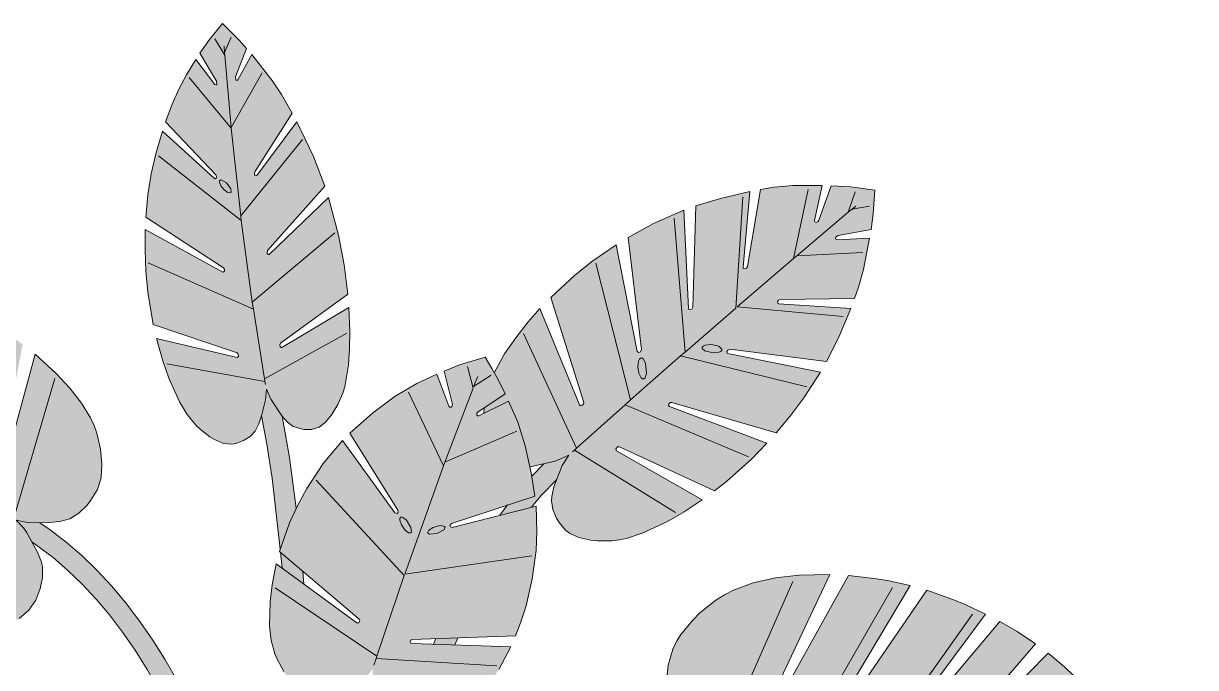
# Model space of a CAD drawing. Header units: millimetres. Extents: x -4 to 8794, y -6642 to 2653.
# Drawn here: x 463 to 1389, y 849 to 1358 of the extents above; entities that cross this region are included whole.
import ezdxf

# ---------------------------------------------------------------- set-up
doc = ezdxf.new("R2010")
doc.units = ezdxf.units.MM
doc.layers.add('VEG-HOJAS', color=117, linetype='Continuous', lineweight=18, true_color=0x2e5e38)
doc.layers.add('VEG-NERVIOS', color=115, linetype='Continuous', lineweight=9, true_color=0x528c5c)
doc.layers.add('VEG-RELLENO', color=253, linetype='Continuous', true_color=0x96c896)

# ---------------------------------------------------------------- blocks, each defined once
blk = doc.blocks.new('VEG_Monstera_ALZADO')
at = {"layer": 'VEG-RELLENO', "true_color": 0x63965c}
h = blk.add_hatch(color=83, dxfattribs=at)
h.dxf.hatch_style = 1
h.paths.add_polyline_path([(-76.2, 1357.7), (-57.1, 1337.8), (-65.9, 1315.6), (-65.6, 1313.1), (-64.8, 1312.7), (-64, 1313.2), (-53.1, 1333.1), (-36.8, 1312.5), (-29.6, 1301.6), (-21.2, 1286.9), (-50.7, 1240.4), (-51, 1238.9), (-50.6, 1237.6), (-49.7, 1237.2), (-49.1, 1237.6), (-17.4, 1279.9), (-4.2, 1252.7), (4.7, 1229.2), (-40.6, 1178.3), (-40.8, 1176), (-40.1, 1175.1), (-39.2, 1175.2), (7.6, 1220.2), (15.5, 1190.5), (20, 1167.1), (22.9, 1143.9), (-30.3, 1105.1), (-30.9, 1103.9), (-30.7, 1102.6), (-29.9, 1101.7), (-29.2, 1101.8), (23.7, 1133.2), (24.4, 1107.8), (23.9, 1094.3), (22.6, 1081.7), (20.4, 1070.7), (18.9, 1065.7), (12.8, 1052.5), (7.8, 1045.5), (2.7, 1040.5), (-2.8, 1037.7), (-8.9, 1036.8), (-17.7, 1038.3), (-22.6, 1040.7), (-27.1, 1045), (-31.2, 1050.4), (-38.1, 1061), (-41.5, 1068.9), (-42.2, 1060.3), (-45.4, 1047.8), (-47.4, 1041.3), (-50.3, 1035.5), (-54.4, 1031.5), (-59.6, 1028.1), (-65.7, 1025.8), (-72.1, 1025.3), (-78.8, 1027.1), (-86.1, 1031.1), (-89.9, 1033.7), (-97.3, 1040.4), (-104.1, 1048.7), (-110.2, 1058.8), (-118.6, 1077.4), (-123.4, 1091.1), (-128.4, 1108.8), (-64.6, 1093.9), (-63.6, 1094.6), (-63.7, 1096.5), (-64.6, 1097.5), (-131, 1119.9), (-134.1, 1137), (-136.1, 1153.6), (-137.2, 1170.4), (-137.4, 1187.6), (-137.2, 1194.8), (-75.9, 1161.3), (-74.7, 1161.9), (-74.6, 1163.2), (-75.4, 1164.7), (-136.8, 1204.7), (-135.1, 1222.2), (-132.5, 1238.9), (-128.5, 1255.7), (-123.6, 1272.5), (-82.5, 1235.2), (-81.8, 1234.9), (-81.1, 1235.5), (-80.9, 1236.8), (-81.5, 1238.2), (-121.1, 1280.1), (-116, 1293.9), (-110.5, 1306.2), (-104.6, 1317.2), (-97.2, 1329.1), (-82.2, 1309.6), (-81.3, 1309.2), (-80.6, 1309.8), (-80.8, 1312.2), (-94, 1334.2), (-86.4, 1345.1)])
h.paths.add_polyline_path([(-78.6, 1232.3), (-76.2, 1227.7), (-73.3, 1224.9), (-70.6, 1223.7), (-69.2, 1224.5), (-69.1, 1225.6), (-70.4, 1228.6), (-74.5, 1233), (-77.1, 1234.2), (-78, 1234.1)], flags=0)
at = {"layer": 'VEG-RELLENO', "true_color": 0x64985d}
h = blk.add_hatch(color=83, dxfattribs=at)
h.dxf.hatch_style = 1
h.paths.add_polyline_path([(438.4, 1211.2), (436.4, 1195), (410.4, 1190.1), (409.1, 1189.5), (408.3, 1188.3), (408.5, 1187.2), (409.6, 1186.8), (435.2, 1188), (430.4, 1163.3), (426.5, 1149.3), (423.4, 1140.5), (364.5, 1139.7), (363.1, 1139.1), (362.3, 1137.9), (362.6, 1136.7), (363.5, 1136.3), (420.3, 1132.4), (410.8, 1109.9), (401.2, 1090.7), (324.8, 1100.3), (322.6, 1099.1), (322.3, 1097.8), (323.3, 1097), (396.4, 1082.2), (383.3, 1061.9), (372.1, 1047.1), (361.4, 1034.2), (279, 1058.3), (277.7, 1058.2), (276.6, 1057.2), (276.3, 1055.9), (277, 1055.1), (354, 1026), (348.1, 1019.8), (328.7, 1001.6), (312.6, 988.5), (237.6, 1023.2), (236.1, 1023.1), (234.7, 1021.4), (235.2, 1020.1), (302.9, 981.4), (288.6, 971.9), (268.5, 960.7), (255.4, 954.9), (243.2, 950.9), (231.5, 949), (225.7, 948.8), (214.9, 949.5), (210, 950.4), (201.5, 953.1), (194.9, 957.5), (192.2, 960.4), (187.8, 966.9), (185, 973.8), (183.8, 980.5), (184.8, 987.8), (187.1, 995.2), (192.3, 1008.5), (197.4, 1016.6), (186.7, 1011.9), (166.9, 1007.5), (161.3, 1030.5), (157.1, 1042.6), (149.8, 1059.4), (130.3, 1049.7), (130.5, 1054), (147.2, 1065.1), (138.6, 1081.8), (139.6, 1083.9), (146.8, 1096.6), (155.6, 1109.4), (165.5, 1122), (174.7, 1132.4), (205.9, 1056.3), (207.2, 1055.6), (209, 1056.8), (209.3, 1058.2), (183.2, 1141.3), (195.5, 1153), (209.4, 1164.6), (223.9, 1175.4), (234.9, 1182.7), (251.5, 1098.6), (252.9, 1097.7), (254.2, 1098.3), (255, 1100.1), (244.3, 1188.6), (264.4, 1199.6), (288.5, 1210.3), (292.1, 1132.5), (292.4, 1131.8), (293.5, 1131.4), (294.8, 1132), (295.6, 1133.6), (297.8, 1213.6), (317.3, 1219.5), (340.5, 1225), (335.2, 1165.1), (335.4, 1164.2), (336.5, 1163.8), (337.9, 1164.4), (338.7, 1165.6), (349, 1226.6), (359.7, 1228.3), (374.5, 1229.6), (397.8, 1229.7), (391.6, 1202), (392.3, 1200.6), (393.6, 1200.7), (395, 1202.2), (404.9, 1229.5), (420.3, 1228.6), (439.4, 1226.1)])
h.paths.add_polyline_path([(252.2, 1088.8), (252.9, 1081.3), (254.8, 1077.7), (255.9, 1076.9), (256.9, 1076.9), (257.8, 1077.8), (259, 1081.4), (258.8, 1086.5), (257.4, 1091.1), (255.3, 1093.4), (254.2, 1093.3), (252.6, 1091)], flags=0)
h.paths.add_polyline_path([(317.8, 1101.5), (314.4, 1103.3), (309.7, 1104), (305.3, 1103.5), (303.8, 1102.8), (302.9, 1101.9), (302.9, 1100.9), (303.6, 1099.9), (306.9, 1098.2), (314, 1097.5), (317.6, 1098.6), (318.4, 1099.5), (318.5, 1100.5)], flags=0)
at = {"layer": 'VEG-RELLENO', "true_color": 0x63965c}
h = blk.add_hatch(color=83, dxfattribs=at)
h.dxf.hatch_style = 1
h.paths.add_polyline_path([(-495.1, 1160.2), (-477.7, 1163), (-466, 1129.8), (-465.2, 1128.6), (-463.7, 1128.1), (-462.5, 1128.7), (-462.3, 1130), (-469.9, 1164.1), (-449.4, 1166.6), (-428.2, 1167.4), (-414.7, 1103.3), (-413.8, 1102.1), (-412.3, 1101.6), (-411.1, 1102.2), (-410.9, 1103.4), (-419.2, 1167.2), (-397.1, 1165.8), (-369.4, 1162.6), (-365.9, 1114.3), (-362.3, 1073.9), (-361.3, 1072.2), (-359.8, 1071.8), (-358.6, 1072.5), (-358.4, 1073.4), (-359.5, 1160.9), (-339, 1156.1), (-320.7, 1150.3), (-309.3, 1146.1), (-311.9, 1091.4), (-313.4, 1044.3), (-312.9, 1042.9), (-311.6, 1042.1), (-310.1, 1042.3), (-309.4, 1043.3), (-304.6, 1092.8), (-298.9, 1141.9), (-277.4, 1131.8), (-253.9, 1118.2), (-234.1, 1104.2), (-253.1, 1005.2), (-252.7, 1003.6), (-251.3, 1002.8), (-249.9, 1003), (-249.2, 1003.9), (-224.3, 1096.4), (-207.6, 1081.1), (-196.8, 1069.5), (-187.5, 1057.7), (-180.4, 1046), (-177.7, 1040), (-175.4, 1033.9), (-172.5, 1021.4), (-171.4, 1009.5), (-172.1, 998.8), (-175, 989.4), (-180.1, 981), (-183.2, 977.2), (-189.8, 970.9), (-196.7, 966.4), (-204.7, 964.2), (-213.2, 963.4), (-229, 963.2), (-239.1, 965.3), (-233.4, 959.1), (-231, 955.7), (-222.4, 940.1), (-219.2, 932.2), (-218.3, 928.1), (-218.4, 920.1), (-220.3, 911.2), (-223.8, 902.2), (-229.3, 894.1), (-236.9, 887.7), (-247, 882.2), (-252.8, 879.9), (-265.5, 876.5), (-279, 875.1), (-293.5, 876.1), (-309.3, 879.1), (-325.8, 883.7), (-346.3, 891.5), (-276.4, 955.2), (-276.1, 956.9), (-277.9, 958.4), (-279.5, 958), (-358.8, 897.2), (-375.9, 906.2), (-392.7, 916.6), (-415.3, 933.4), (-375.7, 957.2), (-330.1, 985.5), (-329.5, 987.3), (-331.3, 988.8), (-332.7, 988.7), (-382, 962.9), (-424.8, 941.5), (-439.3, 955.3), (-454, 971.2), (-374.5, 1006.5), (-367.2, 1009.9), (-366.6, 1011.6), (-367.6, 1012.9), (-369.7, 1013.2), (-415.2, 996.2), (-461.2, 980), (-472.1, 994.9), (-484.4, 1015.4), (-406.8, 1038.5), (-406, 1039.1), (-405.8, 1040.4), (-406.8, 1041.7), (-408.6, 1042.1), (-489.2, 1024.5), (-496.9, 1040.6), (-506.3, 1063.4), (-447.8, 1072.9), (-446.5, 1074.2), (-447, 1075.6), (-449, 1076.6), (-509.1, 1072.1), (-513.4, 1089.6), (-517.2, 1110.6), (-487.8, 1112.2), (-486.6, 1112.8), (-486.4, 1114.1), (-487.3, 1115.4), (-488.7, 1115.9), (-518.4, 1118.3), (-520, 1132.5), (-520.9, 1154.1)])
h.paths.add_polyline_path([(-314.8, 992.5), (-310.4, 995.8), (-309.2, 997.6), (-308.7, 999), (-309, 1000.2), (-312, 1000.9), (-314.3, 1000.5), (-319.6, 998.3), (-323.9, 994.9), (-325.7, 991.7), (-325.4, 990.6), (-324.2, 989.9), (-322.4, 989.8), (-317.4, 991.1)], flags=0)
h.paths.add_polyline_path([(-354.1, 1013.8), (-351.3, 1014.8), (-346.6, 1017.6), (-345.1, 1019.2), (-344.5, 1020.5), (-344.7, 1021.7), (-347.6, 1022.8), (-349.9, 1022.6), (-355.5, 1021), (-360.2, 1018.2), (-362.3, 1015.3), (-362.1, 1014.2), (-361, 1013.4), (-359.2, 1013.1)], flags=0)
h.paths.add_polyline_path([(-396.5, 1040.4), (-388.5, 1042.1), (-384.9, 1044.5), (-384.1, 1045.7), (-384.2, 1046.8), (-385.2, 1047.7), (-389.1, 1048.5), (-394.5, 1047.7), (-399.2, 1045.6), (-401.5, 1043.2), (-401.4, 1042), (-398.8, 1040.6)], flags=0)
h.paths.add_polyline_path([(-361.9, 1065.3), (-362.9, 1060.8), (-362.5, 1055.1), (-360.9, 1050.2), (-358.6, 1048.2), (-357.5, 1048.5), (-356, 1051.7), (-355.6, 1054.2), (-356, 1059.9), (-357.7, 1064.8), (-358.7, 1066.2), (-359.9, 1066.8), (-361, 1066.5)], flags=0)
at = {"layer": 'VEG-RELLENO', "true_color": 0x73ac6b}
h = blk.add_hatch(color=73, dxfattribs=at)
h.dxf.hatch_style = 1
h.paths.add_polyline_path([(131.4, 1094), (142, 1075.9), (147.2, 1065.1), (125.5, 1050.6), (124.8, 1049.7), (124.7, 1048.5), (125.5, 1047.7), (126.5, 1047.8), (149.8, 1059.4), (157.1, 1042.6), (163.1, 1024.1), (167.8, 1002.7), (170.7, 984.2), (104.7, 962.7), (103.6, 961), (104, 959.9), (105.2, 959.6), (171.6, 976.3), (172.3, 956.5), (171.6, 941.3), (168.6, 918.9), (163.8, 897.7), (159.4, 884.1), (155.5, 874), (73.7, 871), (72.6, 870.4), (72.2, 869.2), (72.6, 868.2), (73.5, 867.8), (151.6, 865.1), (142.2, 847.4), (135.4, 836.8), (127.9, 827), (120.1, 818.7), (116.1, 815.3), (111.9, 812.2), (102.8, 807.3), (93.5, 803.8), (84.6, 801.9), (76.5, 801.8), (68.8, 803.6), (61.6, 806.9), (53, 813.2), (49.1, 818.4), (46.6, 824.6), (42.7, 839.7), (42.5, 847.7), (37.7, 841.4), (28.2, 833.4), (22.8, 829.4), (16.8, 826.5), (10.4, 825.4), (3, 825.6), (-4.8, 827), (-12.2, 830), (-18.7, 834.9), (-24.9, 841.8), (-27.8, 845.8), (-32.8, 854.9), (-34.8, 859.8), (-37.6, 870.2), (-38.9, 881.9), (-38.5, 901.1), (-36.9, 914.3), (-33.7, 930.8), (30.1, 884.3), (31.5, 884.3), (32.4, 885.8), (31.9, 887), (-31.1, 940.6), (-23.3, 963.1), (-17, 976.7), (-9.5, 990.3), (3.5, 1010.1), (18.6, 1028.2), (60.1, 971), (61.8, 970.6), (62.6, 971.6), (62.4, 973.1), (24.4, 1034.1), (42.4, 1049.9), (60.4, 1063.3), (77.4, 1073.3), (93.1, 1080.5), (102.8, 1055.3), (103.6, 1054.5), (104.6, 1054.6), (105.4, 1055.5), (105.5, 1056.7), (98.9, 1083), (111.2, 1087.9)])
h.paths.add_polyline_path([(63.9, 966.6), (65.3, 961.5), (67.9, 957.7), (70.7, 955.3), (72.8, 955.3), (73.2, 956.2), (72.7, 959.4), (69.3, 965.2), (66.4, 967.5), (65.2, 967.8), (64.4, 967.5)], flags=0)
h.paths.add_polyline_path([(99.4, 960.4), (96.6, 961), (94.6, 960.8), (90.3, 959.5), (86.9, 957.5), (85.8, 955.4), (87.4, 954.2), (93.3, 954.7), (98.7, 957.6), (99.8, 959.6)], flags=0)
at = {"layer": 'VEG-RELLENO', "true_color": 0x8eb370}
h = blk.add_hatch(color=63, dxfattribs=at)
h.dxf.hatch_style = 1
h.paths.add_polyline_path([(-8.1, 370.9), (-11.7, 574.6), (-14.4, 667.8), (-17.8, 752.1), (-22.4, 838.8), (-15.5, 832.2), (-12.2, 830), (-5.7, 827.3), (-0.6, 725.7), (3.8, 596.2), (-0.5, 485.1), (-2.9, 366), (-7.5, 366)])
h.paths.add_polyline_path([(-29.1, 927.5), (-30.3, 940), (-12.8, 924.9), (-11.9, 914.8)])
h.paths.add_polyline_path([(-30.5, 942.5), (-37, 998.5), (-41.2, 1025.4), (-45.4, 1047.7), (-42.6, 1058.5), (-41.7, 1067.8), (-41.1, 1067.9), (-37.2, 1059.4), (-29, 1047.4), (-23.2, 1014.8), (-17.9, 974.7), (-26, 956.1)])
h = blk.add_hatch(color=63, dxfattribs=at)
h.dxf.hatch_style = 1
h.paths.add_polyline_path([(15.5, 484.7), (23.2, 560.5), (30.9, 619.3), (35.2, 647.4), (44.7, 700.8), (55.3, 750.5), (61.2, 774.1), (69.2, 803.4), (76.5, 801.8), (85.5, 802.1), (76.6, 770), (65.5, 722.8), (55.5, 671.8), (51, 644.9), (42.7, 588.3), (39.1, 558.6), (32.5, 496.3), (28.3, 444.6), (24.2, 430.1), (19.3, 408.8), (15.2, 386), (13.2, 371)])
h.paths.add_polyline_path([(92.3, 871.8), (98.3, 872), (109.7, 872.4), (107.5, 866.7), (90.6, 867.3)])
h.paths.add_polyline_path([(143.1, 969.3), (149, 977.3), (170.7, 984.2), (168.3, 1000.1), (177.9, 1009.8), (188.7, 1012.5), (195.5, 1015.8), (195.9, 1015.4), (196.3, 1014.9), (192.3, 1008.5), (187.8, 997.1), (176, 985), (167.8, 975.4)])
h = blk.add_hatch(color=63, dxfattribs=at)
h.dxf.hatch_style = 1
h.paths.add_polyline_path([(-26, 451.7), (-30, 485.6), (-38.1, 543), (-42.8, 570.4), (-53.1, 622.5), (-58.8, 647.3), (-71.4, 694.3), (-85.3, 737.8), (-100.7, 777.8), (-108.9, 796.5), (-117.4, 814.3), (-126.4, 831.2), (-135.6, 847.3), (-145.2, 862.5), (-155.2, 876.9), (-165.5, 890.4), (-176.1, 903), (-187, 914.7), (-198.4, 925.6), (-210, 935.7), (-226.9, 948.2), (-232.2, 957.6), (-237.3, 963.2), (-236.4, 964.7), (-229, 963.2), (-220.6, 963.3), (-200.1, 948.2), (-187.4, 937.3), (-175.5, 925.8), (-164, 913.4), (-152.9, 900.2), (-142.1, 886.1), (-131.8, 871.2), (-121.8, 855.4), (-112.3, 838.8), (-103.1, 821.3), (-94.3, 803), (-77.9, 764.1), (-62.9, 721.2), (-49.4, 675.3), (-37.5, 625.9), (-27, 573.1), (-18, 516.9), (-14.1, 487.5), (-9.1, 443.3), (-8.1, 370.9), (-11.5, 394.1), (-15.5, 414.3), (-20.3, 433.5)])
at = {"layer": 'VEG-RELLENO', "true_color": 0x669b5f}
h = blk.add_hatch(color=83, dxfattribs=at)
h.dxf.hatch_style = 1
h.paths.add_polyline_path([(673.7, 686.5), (660.5, 675.4), (636.6, 700.3), (635.1, 701.2), (633.3, 700.8), (632.3, 699.4), (632.7, 697.7), (652.6, 669.4), (632.4, 654.3), (609.7, 639.9), (568.2, 700.7), (566.6, 701.6), (564.8, 701.3), (563.8, 699.8), (564.1, 698.3), (599.7, 634.6), (579, 625.1), (558, 616.7), (512.3, 704.6), (510.5, 706), (508.7, 705.6), (507.7, 704.2), (507.9, 702.8), (546.5, 612.7), (522.4, 605.6), (506.5, 602.2), (463.6, 710.9), (462.6, 712.1), (460.8, 712.5), (459.3, 711.5), (459, 709.5), (493.5, 600.2), (464.9, 597.7), (436.7, 597.7), (405, 721.3), (403.9, 722.7), (402.1, 723.1), (400.6, 722.1), (400.3, 720.4), (422.7, 598.6), (408.4, 600.1), (386.7, 603.8), (365, 609.2), (348.6, 734.6), (347.5, 736.1), (345.7, 736.5), (344.2, 735.5), (343.8, 734.1), (350.7, 613.8), (327.3, 623), (309.9, 631.6), (293.8, 641.4), (279.9, 652), (274, 657.7), (268.8, 663.7), (259.9, 676.9), (253.3, 690.8), (249.3, 704.4), (248.2, 710.7), (247.9, 716.9), (249.6, 729.2), (253.7, 740.9), (256.2, 746.2), (261.9, 755.3), (265.2, 758.9), (269.1, 762.1), (278.1, 767.1), (300, 775.8), (311.7, 777.5), (301.7, 784.1), (288.8, 797.9), (282.3, 806), (277.3, 815.2), (275.1, 825.5), (274.6, 837.7), (275.9, 850.7), (279.6, 863.4), (282.5, 869.3), (286.1, 875), (295.5, 886.4), (301.1, 892), (313.6, 902.1), (320.5, 906.4), (327.7, 910.1), (343.3, 915.8), (360.9, 919.6), (379.6, 921.8), (403.8, 922.3), (349.7, 807.9), (349.9, 805.6), (352.4, 804.6), (354, 805.8), (418.6, 921.6), (438.9, 919.3), (449.4, 917.6), (467.2, 913.6), (399.6, 800.3), (399.6, 797.8), (402.1, 796.8), (403.6, 797.7), (480.4, 909.9), (500.9, 902.6), (511.3, 898.3), (526.7, 891.1), (451.7, 789.9), (451.4, 788.2), (451.7, 787.4), (453.3, 786.4), (455.6, 787.2), (538.2, 885.2), (551.7, 877.3), (566.4, 867.5), (491.5, 780.8), (491, 779.7), (491.3, 778), (492.9, 777), (495.1, 777.7), (576.2, 860.1), (589.1, 849.3), (611.1, 828.4), (545.4, 766.2), (544.7, 764.9), (545.1, 763.2), (546.6, 762.2), (548.7, 762.8), (619.1, 820.2), (635.9, 801.5), (580.3, 754.9), (579.5, 752.7), (581.4, 750.9), (583.2, 751.3), (642.6, 792.8), (653.9, 776.4), (666.8, 755.3), (636.4, 733.9), (635.4, 732.4), (635.5, 731.5), (636.5, 730.1), (639.1, 730.1), (671.8, 746.9), (681.2, 729.8), (692.8, 704.8)])
h.paths.add_polyline_path([(388.5, 786.4), (384.3, 780), (383, 776.8), (382.4, 771.9), (383.2, 770.7), (384.7, 770.5), (386.7, 771.4), (391.4, 775.7), (395.6, 782.1), (396.9, 785.3), (397.5, 790.2), (396.7, 791.4), (395.2, 791.6), (393.2, 790.8)], flags=0)
h.paths.add_polyline_path([(442, 779.6), (436.8, 774.4), (432.9, 768.3), (431.8, 763.5), (432.5, 762.2), (434, 761.9), (436.1, 762.5), (438.6, 764.1), (441.2, 766.4), (446, 772.4), (447.7, 775.5), (448.7, 780.3), (448, 781.5), (446.6, 781.9)], flags=0)
h.paths.add_polyline_path([(483.9, 772.9), (478.6, 769.5), (473.6, 764.2), (470.7, 758.8), (470.4, 756.8), (471, 755.5), (472.5, 755), (474.5, 755.5), (477.1, 756.8), (479.8, 758.8), (484.8, 764.2), (486.6, 767), (488, 771.6), (487.3, 772.9), (485.9, 773.3)], flags=0)
at = {"layer": 'VEG-HOJAS'}
for points in [[(-71.7, 1353.1), (-62.6, 1344.1), (-57.1, 1337.8), (-65.9, 1315.6), (-65.6, 1313.1), (-64.8, 1312.7), (-64, 1313.2), (-53.1, 1333.1), (-36.8, 1312.5), (-29.6, 1301.6), (-21.2, 1286.9), (-50.7, 1240.4), (-51, 1238.9), (-50.6, 1237.6), (-49.7, 1237.2), (-49.1, 1237.6), (-17.4, 1279.9), (-4.2, 1252.7), (4.7, 1229.2), (-40.6, 1178.3), (-40.8, 1176), (-40.1, 1175.1), (-39.2, 1175.2), (7.6, 1220.2), (15.5, 1190.5), (20, 1167.1), (22.9, 1143.9), (-30.3, 1105.1), (-30.9, 1103.9), (-30.7, 1102.6), (-29.9, 1101.7), (-29.2, 1101.8), (23.7, 1133.2), (24.4, 1114.8), (24.3, 1101), (23.3, 1087.9), (20.4, 1070.7), (18.9, 1065.7), (15, 1056.6), (10.3, 1048.8), (5.3, 1042.7), (0.1, 1038.8), (-5.8, 1037), (-11.9, 1037), (-20.2, 1039.3), (-24.9, 1042.6), (-29.2, 1047.7), (-38.1, 1061), (-41.5, 1068.9), (-42.2, 1060.3), (-45.4, 1047.8), (-47.4, 1041.3), (-50.3, 1035.5), (-54.4, 1031.5), (-59.6, 1028.1), (-65.7, 1025.8), (-68.9, 1025.3), (-75.4, 1025.9), (-82.4, 1028.9), (-86.1, 1031.1), (-93.6, 1036.9), (-97.3, 1040.4), (-104.1, 1048.7), (-110.2, 1058.8), (-118.6, 1077.4), (-123.4, 1091.1), (-128.4, 1108.8), (-64.6, 1093.9), (-63.6, 1094.6), (-63.7, 1096.5), (-64.6, 1097.5), (-131, 1119.9), (-135.2, 1145.3), (-136.8, 1162), (-137.4, 1178.9), (-137.2, 1194.8), (-75.9, 1161.3), (-74.7, 1161.9), (-74.6, 1163.2), (-75.4, 1164.7), (-136.8, 1204.7), (-135.1, 1222.2), (-132.5, 1238.9), (-128.5, 1255.7), (-123.6, 1272.5), (-82.5, 1235.2), (-81.8, 1234.9), (-81.1, 1235.5), (-80.9, 1236.8), (-81.5, 1238.2), (-121.1, 1280.1), (-116, 1293.9), (-110.5, 1306.2), (-104.6, 1317.2), (-97.2, 1329.1), (-82.2, 1309.6), (-81.3, 1309.2), (-80.6, 1309.8), (-80.8, 1312.2), (-94, 1334.2), (-86.4, 1345.1), (-76.2, 1357.7)], [(-78.6, 1232.3), (-77.4, 1229.3), (-74.8, 1226.2), (-71.9, 1224.1), (-69.7, 1223.9), (-69.2, 1224.5), (-69.6, 1227), (-73, 1231.7), (-77.1, 1234.2), (-78.6, 1233.4)], [(318.5, 1100.5), (316.4, 1102.5), (314.4, 1103.3), (309.7, 1104), (305.3, 1103.5), (303.8, 1102.8), (302.9, 1101.9), (302.9, 1100.9), (305, 1099), (311.7, 1097.5), (316.1, 1098), (317.6, 1098.6), (318.4, 1099.5)], [(252.6, 1091), (252.1, 1086.3), (252.9, 1081.3), (254.8, 1077.7), (255.9, 1076.9), (256.9, 1076.9), (257.8, 1077.8), (259, 1081.4), (258.2, 1089), (256.4, 1092.6), (255.3, 1093.4), (254.2, 1093.3), (253.3, 1092.5)], [(63.9, 965.2), (65.3, 961.5), (67.9, 957.7), (70.7, 955.3), (72.8, 955.3), (73.2, 956.2), (72.7, 959.4), (69.3, 965.2), (66.4, 967.5), (65.2, 967.8), (64.4, 967.5), (63.9, 966.6)], [(99.4, 960.4), (96.6, 961), (94.6, 960.8), (90.3, 959.5), (86.9, 957.5), (85.8, 955.4), (87.4, 954.2), (93.3, 954.7), (98.7, 957.6), (99.8, 959.6)]]:
    blk.add_lwpolyline(points, close=True, dxfattribs=at)
for points in [[(138.6, 1081.8), (146.8, 1096.6), (155.6, 1109.4), (165.5, 1122), (174.7, 1132.4), (205.9, 1056.3), (206.6, 1055.6), (207.9, 1055.8), (209, 1056.8), (209.3, 1058.2), (183.2, 1141.3), (202.3, 1158.9), (216.5, 1170.1), (234.9, 1182.7), (251.5, 1098.6), (252.9, 1097.7), (254.2, 1098.3), (255, 1100.1), (244.3, 1188.6), (264.4, 1199.6), (288.5, 1210.3), (292.1, 1132.5), (292.4, 1131.8), (293.5, 1131.4), (294.8, 1132), (295.6, 1133.6), (297.8, 1213.6), (317.3, 1219.5), (340.5, 1225), (335.2, 1165.1), (335.4, 1164.2), (336.5, 1163.8), (337.9, 1164.4), (338.7, 1165.6), (349, 1226.6), (359.7, 1228.3), (374.5, 1229.6), (397.8, 1229.7), (391.6, 1202), (391.8, 1200.9), (392.9, 1200.5), (394.3, 1201.1), (395, 1202.2), (404.9, 1229.5), (420.3, 1228.6), (439.4, 1226.1), (438.1, 1207.4), (436.4, 1195), (410.4, 1190.1), (409.1, 1189.5), (408.3, 1188.3), (408.5, 1187.2), (409.6, 1186.8), (435.2, 1188), (430.4, 1163.3), (426.5, 1149.3), (423.4, 1140.5), (364.5, 1139.7), (363.1, 1139.1), (362.3, 1137.9), (362.6, 1136.7), (363.5, 1136.3), (420.3, 1132.4), (410.8, 1109.9), (401.2, 1090.7), (324.8, 1100.3), (323.1, 1099.7), (322.3, 1098.5), (322.6, 1097.3), (323.3, 1097), (396.4, 1082.2), (383.3, 1061.9), (372.1, 1047.1), (361.4, 1034.2), (279, 1058.3), (277.7, 1058.2), (276.6, 1057.2), (276.3, 1055.9), (277, 1055.1), (354, 1026), (341.8, 1013.5), (322, 995.9), (312.6, 988.5), (237.6, 1023.2), (236.1, 1023.1), (234.7, 1021.4), (235.2, 1020.1), (302.9, 981.4), (288.6, 971.9), (275.1, 964.1), (255.4, 954.9), (243.2, 950.9), (237.3, 949.8), (231.5, 949), (220.2, 948.9), (214.9, 949.5), (205.5, 951.6), (198, 955), (194.9, 957.5), (189.8, 963.5), (187.8, 966.9), (185, 973.8), (183.8, 980.5), (184.1, 984.1), (185.8, 991.5), (192.3, 1008.5), (197.4, 1016.6), (186.7, 1011.9), (166.9, 1007.5)], [(-249.2, 1003.9), (-224.3, 1096.4), (-207.6, 1081.1), (-196.8, 1069.5), (-187.5, 1057.7), (-180.4, 1046), (-177.7, 1040), (-175.4, 1033.9), (-172.5, 1021.4), (-171.4, 1009.5), (-172.1, 998.8), (-175, 989.4), (-180.1, 981), (-183.2, 977.2), (-189.8, 970.9), (-196.7, 966.4), (-204.7, 964.2), (-213.2, 963.4), (-229, 963.2), (-239.1, 965.3), (-233.4, 959.1), (-231, 955.7), (-222.4, 940.1), (-219.2, 932.2), (-218.3, 928.1), (-218.4, 920.1), (-220.3, 911.2), (-223.8, 902.2), (-229.3, 894.1), (-236.9, 887.7)], [(-27.8, 845.8), (-32.8, 854.9), (-34.8, 859.8), (-37.6, 870.2), (-38.9, 881.9), (-38.5, 901.1), (-36.9, 914.3), (-33.7, 930.8), (30.1, 884.3), (31.5, 884.3), (32.4, 885.8), (31.9, 887), (-31.1, 940.6), (-23.3, 963.1), (-17, 976.7), (-9.5, 990.3), (3.5, 1010.1), (18.6, 1028.2), (60.1, 971), (61.8, 970.6), (62.6, 971.6), (62.4, 973.1), (24.4, 1034.1), (42.4, 1049.9), (60.4, 1063.3), (77.4, 1073.3), (93.1, 1080.5), (102.8, 1055.3), (103.6, 1054.5), (104.6, 1054.6), (105.4, 1055.5), (105.5, 1056.7), (98.9, 1083), (111.2, 1087.9), (131.4, 1094), (136.7, 1085.1), (142, 1075.9), (147.2, 1065.1), (125.5, 1050.6), (124.8, 1049.7), (124.7, 1048.5), (125.5, 1047.7), (126.5, 1047.8), (149.8, 1059.4), (157.1, 1042.6), (163.1, 1024.1), (167.8, 1002.7), (170.7, 984.2), (104.7, 962.7), (103.6, 961), (104, 959.9), (105.2, 959.6), (171.6, 976.3), (172.3, 956.5), (171.6, 941.3), (168.6, 918.9), (163.8, 897.7), (159.4, 884.1), (155.5, 874), (73.7, 871), (72.6, 870.4), (72.2, 869.2), (72.6, 868.2), (73.5, 867.8), (151.6, 865.1), (142.2, 847.4)], [(-30.5, 942.5), (-37, 998.5), (-41.2, 1025.4), (-45.4, 1047.7)], [(-29, 1047.4), (-23.2, 1014.8), (-17.9, 974.7)], [(130.3, 1049.7), (130.5, 1054)], [(168.3, 1000.1), (177.9, 1009.8)], [(187.8, 997.1), (176, 985), (167.8, 975.4)], [(143.1, 969.3), (149, 977.3)], [(-220.6, 963.3), (-212.4, 957.7), (-199.7, 948), (-187.4, 937.3), (-175.8, 926.1), (-164, 913.4), (-152.9, 900.2), (-142.3, 886.4), (-131.8, 871.2), (-121.8, 855.4), (-112.3, 838.8), (-103.1, 821.3), (-94.4, 803.3), (-85.9, 783.8), (-70.2, 743.2), (-62.9, 721.2), (-49.4, 675.3), (-37.5, 626), (-32.1, 599.9), (-22.3, 545.4), (-14.1, 487.7), (-9.1, 443.3)], [(-26, 451.7), (-30, 485.6), (-38.1, 543), (-42.8, 570.4), (-53.1, 622.5), (-58.8, 647.3), (-71.4, 694.3), (-85.3, 737.8), (-100.7, 777.8), (-108.9, 796.5), (-117.4, 814.3), (-126.4, 831.2), (-135.6, 847.3), (-145.2, 862.5), (-155.2, 876.9), (-165.5, 890.4), (-176.1, 903), (-187, 914.7), (-198.4, 925.6), (-210, 935.7), (-226.9, 948.2)], [(-29.1, 927.5), (-30.3, 940)], [(-12.8, 924.9), (-11.9, 914.8)], [(274.6, 837.7), (275.9, 850.7), (279.6, 863.4), (282.5, 869.3), (286.1, 875), (295.5, 886.4), (301.1, 892), (313.6, 902.1), (320.5, 906.4), (327.7, 910.1), (343.3, 915.8), (360.9, 919.6), (379.6, 921.8), (403.8, 922.3), (349.7, 807.9)], [(354, 805.8), (418.6, 921.6), (438.9, 919.3), (449.4, 917.6), (467.2, 913.6), (399.6, 800.3)], [(403.6, 797.7), (480.4, 909.9), (500.9, 902.6), (511.3, 898.3), (526.7, 891.1), (451.7, 789.9)], [(455.6, 787.2), (538.2, 885.2), (551.7, 877.3), (566.4, 867.5), (491.5, 780.8)], [(495.1, 777.7), (576.2, 860.1), (589.1, 849.3), (611.1, 828.4)], [(90.6, 867.3), (92.3, 871.8)], [(109.7, 872.4), (107.5, 866.7)]]:
    blk.add_lwpolyline(points, dxfattribs=at)
at = {"layer": 'VEG-NERVIOS'}
for points in [[(-74.4, 1332.6), (-82.3, 1345.5)], [(-74.6, 1334.7), (-69.4, 1346.9)], [(-74.6, 1334.7), (-74.9, 1339.7)], [(-74.4, 1332.6), (-74.6, 1334.7)], [(-69.4, 1275.5), (-74.4, 1332.6)], [(-69.4, 1275.5), (-44.8, 1318.7)], [(-69.4, 1275.1), (-102.6, 1315.1)], [(-61.8, 1205.8), (-69.4, 1275.1)], [(-61.8, 1205.8), (-13, 1266)], [(-61.3, 1202.1), (-126.7, 1253.1)], [(375.2, 1172), (386.7, 1226.4)], [(418.3, 1208.5), (423.9, 1224.7)], [(329.5, 1132.9), (334.9, 1220.6)], [(-61.3, 1202.1), (-61.8, 1205.8)], [(377.7, 1174.2), (418.3, 1208.5)], [(418.3, 1208.5), (421.3, 1211)], [(421.3, 1211), (424.2, 1213.4)], [(421.3, 1211), (435, 1213.3)], [(-52.6, 1137.5), (-61.3, 1202.1)], [(289.4, 1098.1), (280.7, 1203.9)], [(-52.6, 1137.5), (12.7, 1192.4)], [(377.7, 1174.2), (429.8, 1176.7)], [(-51.7, 1132.1), (-134.9, 1168.6)], [(246.3, 1060.3), (218.8, 1168.3)], [(330.6, 1133.9), (375.2, 1172)], [(375.2, 1172), (377.7, 1174.2)], [(-51.7, 1132.1), (-52.6, 1137.5)], [(-42.9, 1077), (-51.7, 1132.1)], [(289.4, 1098.1), (329.5, 1132.9)], [(330.6, 1133.9), (414.4, 1126.1)], [(-42.9, 1077), (22.2, 1112.9)], [(203.5, 1022.1), (161.8, 1112.8)], [(246.3, 1060.3), (285.9, 1095)], [(285.9, 1095), (289.4, 1098.1)], [(285.9, 1095), (385.7, 1070.6)], [(-42.6, 1074.9), (-120.2, 1088.7)], [(121.8, 1069.5), (117.4, 1086.7)], [(-240.6, 968.8), (-208.6, 1077.3)], [(-42.6, 1074.9), (-42.9, 1077)], [(-42.2, 1072.4), (-42.6, 1074.9)], [(122.3, 1070.9), (136.2, 1079.9)], [(122.3, 1070.9), (125.5, 1078.9)], [(98.5, 1008.2), (70.8, 1066.3)], [(99.6, 1011), (121.8, 1069.5)], [(203.5, 1022.1), (242, 1056.4)], [(242, 1056.4), (246.3, 1060.3)], [(242, 1056.4), (339.6, 1015.3)], [(99.6, 1011), (156.5, 1035.6)], [(200.3, 1019.3), (201.9, 1020.7)], [(201.9, 1020.7), (203.5, 1022.1)], [(201.9, 1020.7), (281.9, 971.3)], [(98.5, 1008.2), (99.6, 1011)], [(67.8, 922.7), (98.5, 1008.2)], [(67.4, 921.5), (-2.1, 997)], [(67.8, 922.7), (168.3, 937.2)], [(45.9, 857.9), (67.4, 921.5)], [(45.9, 857.9), (-34.5, 911.8)], [(314.7, 781), (374.5, 916.7)], [(369.1, 765.6), (453.4, 912.1)], [(441, 784.5), (516.6, 890.9)], [(43.5, 850.8), (45.3, 856.1)], [(45.3, 856.1), (45.9, 857.9)], [(45.3, 856.1), (140.6, 850.1)]]:
    blk.add_lwpolyline(points, dxfattribs=at)

msp = doc.modelspace()

# ---------------------------------------------------------------- block references
msp.add_blockref('VEG_Monstera_ALZADO', (696.58, 0))

doc.saveas('drawing.dxf')
